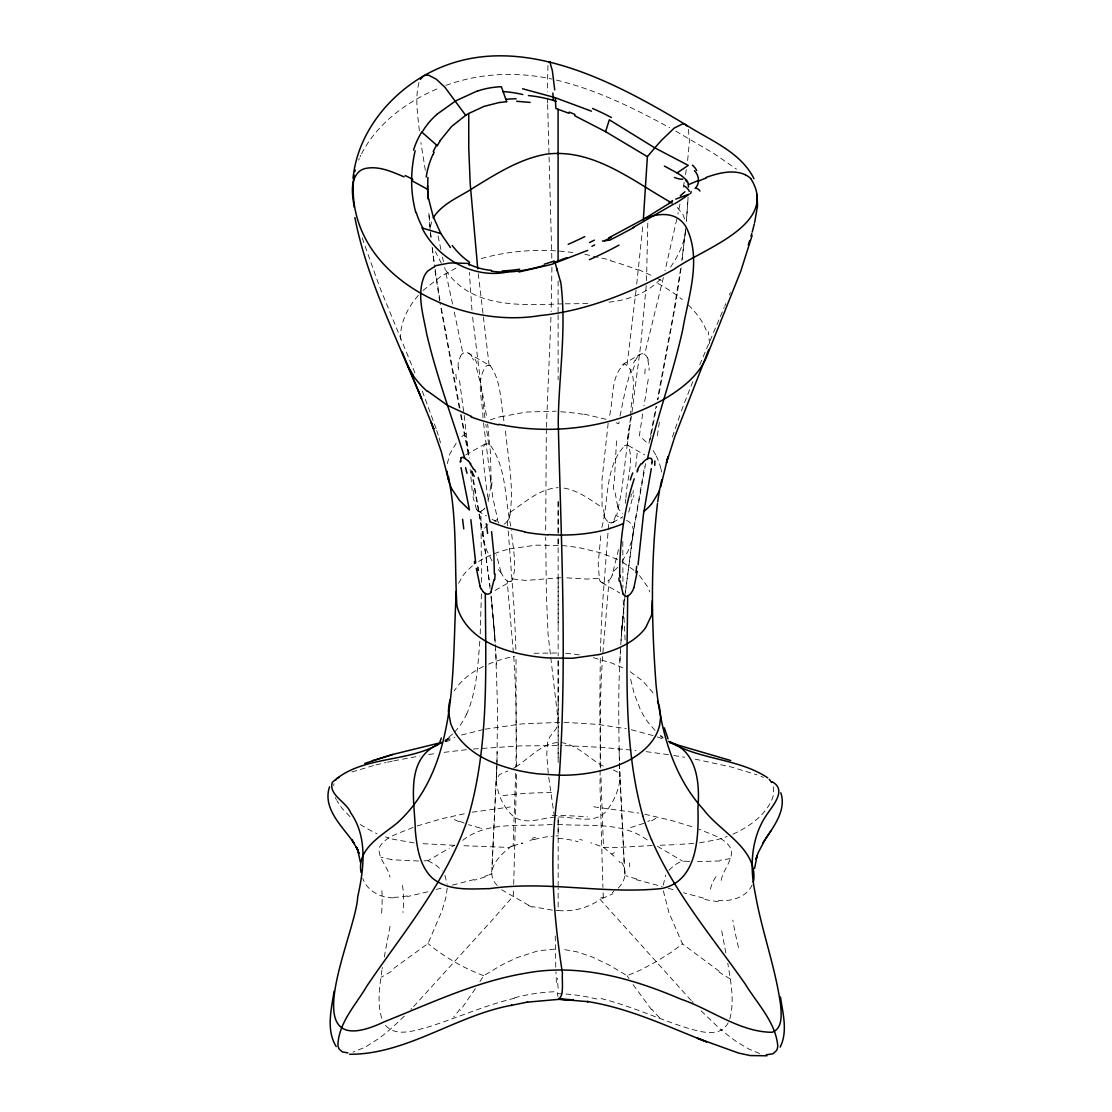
<?xml version="1.0" encoding="UTF-8"?>
<svg xmlns="http://www.w3.org/2000/svg" width="1112" height="1112" viewBox="0 0 1112 1112"><rect width="100%" height="100%" fill="white"/><g stroke="black" fill="none" stroke-linecap="round" stroke-linejoin="round"><path stroke-width="0.75" stroke-dasharray="5 3.75" d="M558.154 818.001L558.154 835.904L556.056 835.876M558.154 762.443L558.154 660.417M691.15 1000.452L600.16 899.469C587.873 907.976 573.097 911.923 558.154 910.533L558.154 887.946M558.154 886.445L558.168 816.959C574.987 816.806 597.2 825.924 608.514 808.174C614.088 800.445 617.897 791.438 619.592 782.07C619.301 741.815 617.674 701.408 619.912 661.126A1649.444 1346.771 0.1 0 1 620.413 651.104M481.51 582.299L480.926 511.186A7.534 4.184 -56.6 0 0 481.927 510.742M551.927 267.297L551.135 311.624M516.663 766.502L515.94 703.034A1697.802 980.228 -60 0 0 513.939 659.18L507.155 580.853A7.701 4.239 58.4 0 1 504.653 578.587L502.86 576.197M622.817 541.447L622.928 587.622M618.3 888.14A56.698 30.594 -7.6 0 0 624.833 876.145L619.467 763.332M481.399 593.933L480.189 634.632M516.607 774.438L513.661 886.083M649.13 367.85L649.06 370.31M496.897 764.917L497.578 708.4L495.618 649.297M513.716 768.183L515.843 766.919L516.163 752.657L516.024 655.774M491.156 480.009L490.42 452.348L487.681 424.033M497.259 885.458C483.637 872.155 498.829 855.392 510.088 847.469L460.271 845.579M546.339 428.704L545.672 532.509M600.299 658.123L599.757 708.678L600.73 769.754M709.539 343.636L708.316 331.668M496.897 764.069L492.088 866.317M496.939 762.332L497.231 751.921M515.676 773.354L513.091 845.912L511.77 846.538M546.381 427.23L550.982 316.795M491.712 872.169L496.855 766.529L496.452 779.679L499.469 774.577L507.906 770.936M513.466 891.087L513.271 896.119L495.604 916.177A303.979 175.501 -60 0 1 491.407 920.972L412.802 1007.458M687.967 199.701L686.424 221.246L688.092 197.13M619.912 661.126L620.607 647.768M646.531 280.585L647.796 222.372M447.232 888.057L445.856 897.648L442.187 910.311L427.981 943.546L390.993 970.387M663.169 885.263L665.74 875.061M479.814 641.179C477.84 665.782 476.728 691.275 466.637 714.196M646.225 285.631L640.679 345.234L631.672 414.526M490.892 485.624L487.973 502.221M624.471 599.285L621.344 634.896L625.236 593.641M642.708 226.945L636.259 288.439M685.756 228.391L681.739 262.891M630.685 416.013C630.059 400.362 640.345 373.59 624.68 363.888C609.723 375.675 614.088 401.599 608.82 418.459M630.518 417.556L621.622 491.184L616.673 515.912L622.011 518.275M635.647 466.97L637.218 452.848M616.521 440.908L614.241 482.969M633.284 490.517L632.923 493.742M624.833 596.018L633.353 531.063L644.612 466.275M685.353 231.824L681.851 260.583M636.064 290.079L627.126 364.583M625.43 592.001L632.992 535.331C634.479 529.507 632.436 522.626 626.445 520.346M600.772 535.831L598.2 563.534L599.312 578.157L587.205 579.074L566.244 577.823M547.952 65.469L547.326 91.823M648.24 379.317L644.001 405.908M687.633 160.573L689.412 141.419L688.467 129.381M626.014 497.648C626.334 480.606 634.368 461.883 628.308 445.509L627.307 445.175L631.421 416.222M608.153 423.269L601.981 479.842L602.078 507.489C589.429 499.177 576.628 489.197 561.046 487.709M625.264 503.277L625.82 499.038M601.856 527.463C608.931 500.984 604.539 467.221 624.43 445.995M685.715 230.545C684.019 244.668 677.375 257.762 669.09 269.146M632.255 498.871L628.6 512.715A10.425 5.796 62.5 0 1 627.418 514.091L626.807 514.383M680.655 268.729L673.038 315.933L657.317 399.903M681.142 267.909L675.596 303.993L657.97 399.653M619.078 421.851L618.772 423.797L616.131 422.741M686.299 169.636L685.395 175.154M381.972 969.97C379.706 986.4 376.62 1003.9 382.32 1019.968M509.921 514.328C514.272 486.125 507.892 457.546 505.307 429.454M642.68 413.928L639.386 435.695L647.073 442.812M447.316 463.607L449.873 453.904L456.42 442.771M382.18 968.719L382.389 967.468M618.439 549.675L612.573 573.611M390.034 926.338L384.224 957.237M620.037 416.013L625.389 389.839L631.088 369.406M430.483 226.695L431.942 220.607M645.641 463.662L631.922 540.307L627.891 551.399L621.566 562.45M684.144 182.368L683.046 188.373M648.963 443.229L656.024 406.589M650.145 440.06L651.132 435M651.451 433.319L656.664 406.38M679.96 204.108L677.903 213.99M333.614 785.489L334.045 783.682M676.833 219.022L664.976 270.925M647.49 357.855A7.575 5.532 81 0 0 645.266 354.964L644.612 354.492L663.725 276.096M459.464 359.009L460.368 356.521M721.16 880.356C723.106 869.765 732.516 861.049 731.515 849.971C725.983 837.503 710.22 834.445 698.975 829.093M419.002 82.441C414.623 98.718 418.001 115.898 419.488 132.356M729.792 1018.939C734.782 1000.675 730.695 981.493 727.776 963.214M672.468 436.905L680.891 412.288M495.118 590.458L511.325 581.089A10.411 5.713 53.4 0 0 512.382 579.727C517.428 565.035 512.507 546.214 511.381 530.452M681.406 410.898L684.005 403.934M684.547 402.53L693.012 381.096M512.799 579.005L525.92 580.436L560.851 577.67M729.389 294.986L730.417 292.512M699.754 364.805L724.218 307.412M724.746 306.161L725.788 303.673M358.648 160.1L359.329 158.488M633.59 363.082L634.896 360.441M360.038 156.889L360.788 155.291M458.617 583.327L462.731 576.016A86.166 49.706 0 0 1 473.281 565.257M752.101 885.013C746.333 897.523 731.098 901.651 718.366 900.47M361.567 153.72C377.83 122.431 408.132 100.733 440.157 87.584M728.179 1022.832C719.812 1038.566 698.864 1031.366 685.604 1027.53C656.817 1018.258 629.239 1005.304 599.743 998.242M479.925 981.562L483.664 975.697L501.206 965.272L516.246 957.932L537.986 950.843L556.723 948.911M475.366 988.651L460.326 1010.419M418.39 295.389C406.853 308.163 398.986 325.26 400.584 342.76M484.929 508.128L484.137 509.004M454.627 732.071L458.2 727.957A162.435 92.81 59.8 0 0 466.609 714.154M668.924 870.279C673.302 866.039 678.876 860.896 685.284 861.202M617.66 567.384L613.31 571.596M410.884 1009.46L411.843 1008.459M660.375 279.209C646.781 293.693 627.098 300.476 607.708 302.283M404.309 1016.132L394.412 1025.584A172.416 99.538 -60 0 1 390.076 1029.434A145.102 83.775 -60 0 1 378.525 1038.678L365.181 1047.157L352.879 1052.147M452.612 733.989L446.107 739.494M423.005 290.51L440.838 276.429L456.893 267.644M510.825 526.226C504.792 499.9 506.863 469.5 491.17 446.371C483.094 438.184 481.649 451.903 483.094 457.574C484.123 470.862 486.083 484.054 487.779 497.272M663.35 890.851L668.938 912.632L682.462 943.893L671.398 952.219L656.01 961.797L640.137 970.22L627.154 975.711L608.486 964.688L592.057 956.918L576.725 951.789L562.102 949.203M638.524 355.437L640.901 353.991A7.617 5.685 82.5 0 1 644.279 354.255L644.612 354.492M487.904 524.503L483.97 528.923L482.942 534.26L490.114 588.595M460.326 356.479A7.659 5.616 -78.9 0 1 462.884 353.366L464.149 352.726A7.714 5.657 -76.6 0 1 467.415 352.643L490.448 365.917C502.165 382.639 500.372 405.241 504.653 424.575M510.352 512.145C525.128 502.249 539.487 488.752 558.141 487.64M426.188 860.771L427.953 860.702L449.317 848.178M515.843 766.919C529.479 758.203 541.058 743.845 558.154 742.399M445.286 740.272L450.819 736.95L444.883 740.495M611.378 522.89L613.115 522.32A10.397 6.13 69.3 0 0 614.38 520.805M462.759 840.338C488.349 820.114 523.154 827.3 553.484 824.27M622.553 364.555L639.956 354.408M451.792 846.76L454.78 845.037M612.795 522.515L622.817 516.732M465.789 454.975L484.888 444.035M649.811 820.531L647.809 821.546M494.409 520.986L497.634 519.457L492.713 497.12L483.456 422.449M511.047 581.256L509.296 581.59A7.645 4.337 59.2 0 1 507.155 580.909M601.981 898.621L611.517 894.423A46.092 31.567 69.9 0 0 612.879 893.701M513.091 845.912L522.279 842.91M445.829 740.675L454.877 737.187M643.778 823.353L627.668 828.496M489.127 874.796L491.824 873.823M413.08 827.384C401.474 832.749 385.655 835.626 379.122 847.775C377.969 858.631 388.046 866.818 390.02 877.173M488.237 875.116L484.79 876.339M445.801 85.429C479.564 73.058 516.83 71.376 551.858 79.063M351.948 771.964L374.563 765.292M417.083 825.994L441.367 818.835L467.638 813.025M529.924 840.477L533.899 839.226M461.494 735.032L483.748 729.458M436.321 889.475L443.215 887.584M481.274 258.582C505.612 251.646 531.175 249.296 556.403 250.895M445.05 741.76L449.985 740.425L444.939 741.634M427.842 891.796L407.437 896.536M474.198 879.536L451.416 885.361M500.303 416.847L526.268 412.038L556.097 411.19M514.564 998.242C484.985 1005.262 457.227 1017.939 428.287 1026.988C414.651 1030.504 394.982 1037.913 384.585 1024.221M375.912 764.945L386.114 762.526M509.741 548.869L536.095 545.158L560.893 545.492A121.375 70.098 0 0 1 581.479 548.174L601.258 553.011L617.494 559.419M387.615 762.179L392.314 761.164M393.87 760.83L419.863 755.965M485.082 729.194L521.875 723.898L562.463 722.272M472.113 812.205L510.255 806.951M428.704 754.548L436.293 753.422M444.077 752.351L466.706 749.669M699.504 842.827L716.045 839.894A173.541 100.191 -60 0 0 720.409 838.726A144.713 83.553 -60 0 0 727.165 836.502M719.881 860.98L694.917 861.619M555.277 817.111C541.627 817.779 526.212 825.438 513.716 816.639C503.527 807.91 497.564 794.524 496.369 781.291M473.378 749.015L520.18 745.902L562.102 745.582M693.652 843.452L676.124 844.62M534.066 653.286L560.253 652.939M673.969 844.717L657.039 845.37M652.313 845.537L618.856 847.4A303.798 175.404 -60 0 1 614.644 847.441L603.496 847.33L590.708 842.687M425.674 860.785L423.95 860.855M587.734 303.576L564.076 303.826M418.529 861.008L391.688 859.743M562.575 303.84C521.18 305.397 468.875 308.719 444.23 267.7M557.529 824.27C588.512 826.981 623.359 820.67 649.311 841.576M563.965 722.3L597.756 724.398L626.278 728.694M565.118 745.638L601.05 747.333L636.008 750.475M393.092 897.843C380.387 897.968 367.307 890.74 362.748 878.494M558.154 910.533L556.083 910.436M454.28 845.328L420.225 843.535M689.76 861.411L685.854 861.23M552.386 910.172L532.662 906.669M559.392 251.076L572.875 252.466M593.738 806.784L638.747 813.067M414.192 842.938L393.398 839.31A178.698 103.444 60.6 0 1 388.95 838.087M646.155 751.656L669.09 754.756M673.803 755.493L684.644 757.258M561.046 742.51C578.282 744.901 589.666 759.718 604.761 766.835M584.801 254.287L611.072 260.208M584.147 414.137L606.513 419.391M695.028 759.107L731.974 767.183L757.063 774.842M644.724 814.22L670.897 820.295L695.014 827.662M631.324 729.75L654.342 735.908M703.548 898.107L683.685 892.797M556.473 80.106C596.463 89.808 633.729 108.045 669.66 127.713M593.335 657.637L611.767 663.058L624.958 668.785M481.565 828.398L480.829 828.218M480.023 828.009L468.527 824.687M636.092 879.62L662.099 886.5M579.741 839.407L582.521 840.213M668.229 888.252L675.151 890.281M759.663 1053.481L749.113 1049.158L738.479 1042.931A148.508 86.708 60.1 0 1 721.563 1030.032M483.664 975.697C463.593 968.066 444.55 957.223 427.981 943.546M657.414 736.95L663.211 739.132M613.282 769.935L617.799 772.214L619.857 776.468L619.62 767.794M464.135 823.088L458.519 820.739M482.969 417.806C482.83 400.959 475.255 380.665 486.111 366.14A7.881 5.338 -75.3 0 1 489.141 365.361L490.448 365.917M761.025 776.371L763.402 777.385M638.371 269.521L653.87 276.61M528.673 905.224L501.623 889.767M600.424 581.173A10.328 5.991 -48.2 0 0 601.648 582.48L603.385 583.049A7.826 4.601 -55 0 0 609.14 579.755L602.468 657.678A1697.51 980.047 60 0 0 600.494 701.324L600.021 786.754L602.926 887.459M427.953 860.702L436.265 865.317L442.173 870.835M656.831 278.097L662.488 281.239M675.762 131.105L714.029 153.595L736.491 169.135M657.373 846.274L682.434 861.049M628.308 445.509L644.626 454.891M477.743 510.964L486.361 515.94M492.116 519.262L497.856 522.584M601.953 582.674L619.926 593.057M660.528 736.38L663.252 737.993M630.212 671.731L642.653 680.891L652.577 692.262A120.235 69.444 -0.1 0 1 654.481 695.25M622.762 562.185L634.966 571.04M360.191 824.492L372.131 831.415A148.508 85.902 60.6 0 0 376.982 833.639M719.172 971.221L682.462 943.893M660.306 735.227L662.627 736.978M349.988 816.611L341.912 808.174L336.866 800.654M501.54 573.486L497.092 568.01M614.158 856.226L603.496 847.33L600.869 774.814M701.102 1010.808L717.059 1026.168A178.698 104.445 60.1 0 0 721.535 1030.115M655.093 730.445L648.727 723.203A188.957 109.101 -60 0 1 640.234 709.289L634.215 693.735L630.045 676.847M677.361 207.485L683.018 214.741L685.159 220.371M692.164 1001.523L693.165 1002.593M639.456 575.516L647.031 586.01A121.375 70.07 0 0 1 649.825 591.945M618.925 861.244L620.204 862.759M651.618 1009.807L632.881 984.328M628.322 977.462L629.017 978.518M627.154 975.711L627.988 976.975M653.147 450.471L656.288 455.795M491.963 560.837L486.75 550.426L483.664 540.474L470.932 468.541M441.436 263.363L435.431 251.66M604.65 517.441L606.679 520.402A7.645 4.462 60.5 0 0 608.82 522.098L602.343 606.387A1697.732 980.186 -60 0 0 600.452 651.674M472.558 358.217L473.503 360.093M476.506 509.574L472.975 496.716M336.31 799.584L335.351 797.471M444.925 875.283L447.191 884.207M647.545 357.828L648.324 359.982M414.929 372.937L379.748 287.299L361.942 237.217M422.31 391.09L436.182 428.829M501.012 572.138L496.452 554.916M617.688 506.419L614.561 489.739M476.395 367.641L481.788 389.089L486.764 417.389M436.696 430.358L438.628 436.46M439.101 437.989L440.894 444.091M557.918 996.449L557.265 992.627M452.57 304.062L444.703 267.492M454.294 312.097L462.898 353.407M442.493 257.08L443.438 261.57M440.894 249.547L437.697 234.229M773.34 786.865L773.702 792.564A18.195 10.508 -60 0 1 772.312 798.624C765.487 815.402 749.502 826.466 733.628 833.875A144.713 83.553 -60 0 1 732.043 834.584M459.895 408.118L441.005 306.495M461.188 414.804L469.514 458.033M459.256 407.882L439.865 302.255M460.563 414.623L468.722 456.712M725.858 953.012L721.368 928.84M471.961 471.113L482.942 534.26L490.044 586.149M425.34 170.317L420.878 142.544M661.084 469.347L661.515 472.044M439.921 300.17L435.056 268.673M435.056 271.092L439.601 300.615M488.738 444.494L485.874 424.409M431.039 237.607L430.483 233.742L430.9 237.134M484.929 417.737L472.489 316.016M463.648 411.51L459.117 377.677M487.959 498.69L488.349 501.498M464.19 415.443L468.847 455.586M432.304 248.129L434.333 263.794M548.73 777.288L554.054 814.526M489.141 365.389L478.271 273.649M432.151 247.323L434.639 267.7M491.073 596.824L494.965 638.079L491.115 595.949M548.23 773.104L546.756 754.548L547.438 743.038L549.703 737.061L556.389 728.36L558.057 719.812L548.091 634.632L546.409 595.587L545.7 537.193M472.183 490.614L470.181 469.5M430.469 231.741L431.192 238.329M507.28 520.958L508.059 529.256M508.226 530.924L513.98 606.596A1697.51 980.075 60 0 1 515.94 652.508M491.824 602.495L495.271 644.209M429.997 227.098L428.815 212.587L430.233 230.531M471.947 310.123L469.403 272.412M625.097 639.956L623.123 599.173M624.541 868.25L624.944 874.463M624.166 862.064L619.954 778.08M556.403 982.535L555.917 971.735M603.135 892.727L603.357 898.023M547.632 104.556L551.955 262.39M555.764 967.19L555.236 935.289M619.078 748.71L619.426 760.858M547.59 103.069L547.41 95.854M458.589 369.768L458.547 367.363M558.141 501.164L558.141 535.358M558.141 544.004L558.141 537.082L558.154 655.858M558.099 281.002L558.099 314.168M558.113 314.807L558.127 379.887M558.141 502.165L558.141 535.456M558.168 699.99L558.168 757.856M730.236 978.907A117.705 59.659 44.4 0 1 719.075 972.041M738.507 947.507A184.203 44.035 67.3 0 1 732.822 920.111M710.387 889.183A185.468 60.048 61.1 0 1 717.754 874.657M718.296 901.582A74.838 54.363 7.2 0 1 703.229 898.982M730.153 858.52A111.047 80.37 -51.8 0 1 720.034 860.229M657.887 283.449A160.35 81.037 5.5 0 1 682.309 299.642M688.3 304.98A160.35 81.037 5.5 0 1 706.787 331.71M610.558 260.82A165.062 86.055 4.7 0 1 637.69 270.021M656.122 455.823A131.299 75.866 0.8 0 1 661.014 469.347M657.373 435.737A450.374 148.466 -71.9 0 1 659.75 419.919M483.428 666.449A100.469 57.796 -0.2 0 0 477.409 669.577A100.386 57.754 -0.2 0 0 454.266 690.941M488.543 664.142A100.469 57.796 -0.2 0 1 514.564 656.275M558.113 988.248A71.446 9.897 -86.7 0 1 557.515 978.226M514.453 997.784A186.788 186.774 -0.1 0 1 557.237 991.64M557.237 993.614A183.41 181.492 8.1 0 1 599.354 999.674M636.384 878.883A146.659 117.08 1.4 0 1 625.834 875.7M388.936 838.003A148.508 85.902 60.6 0 1 385.433 836.905M552.08 815.374A185.468 65.344 0 0 1 587.539 816.847M502.971 795.608A184.203 87.612 1.4 0 1 551.969 792.634M459.895 1009.196A108.476 55.892 -73.9 0 1 453.599 1017.021M659.652 1017.8A114.369 72.183 77.7 0 1 651.868 1009.279M560.684 411.774A131.299 74.518 0 0 1 583.981 414.442M627.502 438.851A450.374 324.44 -47.9 0 1 630.143 422.157M407.242 895.897A71.446 62.911 9.7 0 1 393.064 897.356M402.419 885.374A186.788 61.229 -60.6 0 1 402.947 912.493M381.861 890.684A183.41 51.166 -68 0 1 381.541 913.814M485.082 876.923A146.84 122.153 1.3 0 1 474.435 880.134M565.619 653.272A120.235 69.583 0 0 1 581.645 655.246M391.243 971.415A108.476 66.47 -44.9 0 1 381.138 977.226M391.66 859.465A114.369 85.971 67.7 0 1 380.902 857.157M655.927 818.293A111.047 44.702 -66.2 0 1 649.491 821.865M458.881 821.643A117.705 43.674 56 0 1 450.972 817.681M478.647 561.49A86.166 49.706 0 0 1 509.657 548.925M635.244 360.747A25.506 19.099 77.1 0 1 638.635 355.604M632.784 370.449A89.419 69.875 70.5 0 1 635.049 364.152M645.155 368.934A83.386 47.385 84.3 0 1 644.473 377.315M647.893 360.093A22.476 14.956 81 0 1 648.505 367.683M631.324 494.02A143.545 55.544 78.8 0 1 630.949 497.022M633.896 495.076A169.802 66.984 78.4 0 1 633.631 497.189M613.713 489.6A150.801 118.331 42.1 0 1 613.463 482.789M617.549 506.419A10.425 6.575 57.7 0 0 618.828 509.24L620.691 511.645A7.687 4.295 57.8 0 0 622.803 513.619M474.963 358.981A81.51 65.177 -61.6 0 1 478.132 366.585M468.791 353.046A21.92 16.527 -70.1 0 1 472.739 358.05M458.158 367.488A24.381 16.986 -77.2 0 1 458.853 358.884M456.393 379.136A86.569 55.197 -78.6 0 1 455.656 370.88M461.897 436.668A94.089 54.988 0.5 0 1 466.275 432.915M473.907 495.493A152.733 63.384 -76.8 0 1 473.184 489.405M480.857 511.534A9.174 5.129 -63.9 0 1 476.77 509.282M491.949 482.094A143.684 111.631 -42.7 0 1 491.796 485.457M490.656 480.12A170.414 131.411 -43.7 0 1 490.573 482.386M484.109 508.962A7.645 4.212 -56.3 0 1 481.927 510.686M490.295 419.919A94.576 55.1 0.6 0 1 500.205 416.722M624.457 445.856A7.881 3.656 -49.4 0 1 627.376 445.078M558.154 660.528A1646.052 1.307 -90 0 1 558.168 699.74M558.154 578.004A1649.444 1.501 90 0 1 558.154 625.681M493.339 618.425A1646.052 1344.005 -0.1 0 1 496.411 664.337M600.258 581.326A38.517 22.587 -46.9 0 1 598.979 578.407M615.853 515.051A42.617 24.214 71.8 0 1 613.893 520.152M621.58 862.384A54.446 29.899 -5.6 0 1 624.861 874.463M558.057 838.351A54.446 29.941 4.1 0 1 577.948 841.673M629.378 863.009A51.583 15.026 28.8 0 1 629.489 866.818M600.73 898.023A34.931 13.983 -43.5 0 1 602.621 897.217M613.824 891.087A52.333 35.945 68.7 0 1 612.295 892.797M534.191 839.588A56.698 36.918 2.7 0 1 552.4 836.307M535.497 837.364A52.333 3.642 -16.1 0 1 532.175 838.253M522.904 843.243A46.092 10.592 -25.8 0 1 521.458 843.66M509.949 846.955A34.931 25.048 -86.2 0 1 511.673 846.093M614.144 852.362A51.583 9.688 22.5 0 1 611.85 854.002M532.481 907.17A49.665 45.717 -69.9 0 1 528.534 905.515M502.999 576.141A10.411 4.851 58.5 0 1 501.72 573.5M604.539 514.578A42.617 28.147 62.2 0 1 603.093 507.697M611.391 522.918A7.701 4.573 62.1 0 1 608.82 522.237M604.775 517.372A10.397 6.783 62.1 0 1 603.663 514.592M498.871 523.099A38.517 21.879 -69.9 0 1 497.245 519.929M510.088 514.328A34.764 22.045 -64.9 0 1 509.671 516.037M509.824 516.024A9.869 6.463 -64.3 0 1 507.503 521.194M507.35 521.042A7.826 4.504 -64.3 0 1 504.07 524.127M612.267 575.154A9.869 5.574 -55.5 0 1 609.404 580.061M612.768 573.583A34.764 18.223 -55.3 0 1 612.142 575.168M621.719 630.81L620.816 644.404A1649.444 1346.771 0.1 0 1 622.97 615.228L621.719 630.81"/><path stroke-width="1.5" d="M415.832 212.531C410.3 192.487 410.439 170.984 415.151 150.787M499.83 102.36L484.026 106.391L468.736 113.48L468.764 148.424L470.223 184.022L477.757 268.868M694.416 170.636C699.128 175.279 700.226 183.577 695.097 188.359M494.367 573.736L493.853 554.068L491.587 531.619M688.509 187.038L687.869 181.937M753.95 178.643C740.411 151.566 709.651 140.223 685.631 124.655A12.635 7.297 -60 0 0 682.615 123.918L674.261 128.061L661.404 140.404A189.179 109.226 -60 0 0 656.747 145.63L647.379 156.653L643.32 220.065M651.827 464.024L651.882 462.161M427.884 177.378L427.661 189.374A121.375 104.597 5.2 0 0 428.523 199.187M661.779 479.814L659.194 491.504L651.521 504.153M494.048 579.588L490.892 592.223M638.052 564.813L643.514 514.008L651.298 468.625M456.309 591.223C451.708 667.992 459.451 765.473 397.804 822.491C382.472 835.348 356.549 848.414 361.039 872.42M657.484 503.541C650.506 563.659 651.493 624.569 656.066 684.839C660.486 729.416 672.482 775.801 703.548 809.578C720.089 831.832 757.105 848.247 753.714 880.287M637.287 571.332L633.868 587.831M353.046 178.17C357.369 134.983 386.712 97.397 423.505 75.963L424.562 75.477A17.82 10.286 60 0 1 428.829 75.338L436.224 79.147L444.953 87.32L465.678 115.342L468.736 113.48M657.692 501.901L659.458 490.42M754.589 868.43L757.05 855.865L755.91 859.298L758.245 852.57L765.153 839.518M334.059 991.251C331.376 1009.223 325.913 1029.99 336.199 1046.559M354.033 175.015C342.19 272.329 455.461 329.819 539.834 315.586C587.386 310.873 632.186 292.081 673.803 269.438C701.589 249.13 780.11 224.763 750.725 178.518M659.569 725.747L660.681 716.767L659.513 707.524A120.235 69.444 -0.1 0 0 657.498 701.352M754.631 222.608L757.522 205.873L757.105 194.405M708.775 349.557L674.914 436.335L666.463 462.87L668.006 456.601L660.667 486.945M754.339 223.901L752.226 231.991M354.811 171.637L355.256 169.955M753.283 881.899L753.505 881.093M751.017 236.217L751.823 233.409M752.115 235.508L740.745 271.272L706.398 357.327C698.322 376.148 681.169 389.103 664.017 399.222C614.422 427.077 554.54 436.043 498.899 424.297M329.555 786.809C322.007 809.049 343.344 827.203 354.492 843.786L351.892 839.852L358.147 850.666L356.257 846.844L358.995 853.516L357.633 849.749L360.483 862.523M748.293 244.932L749.697 240.526M647.379 156.653L605.581 131.661L609.32 119.804L654.801 147.868L688.245 165.368L677.069 172.944L664.364 166.049M634.229 478.772C623.874 509.935 619.523 542.99 619.69 575.766M439.462 743.15L441.325 738.02M433.11 154.651L434.097 152.177M780.165 1047.115C788.033 1031.505 782.792 1013.227 780.457 996.991M637.009 471.988L637.927 470.126M420.364 79.327L423.505 75.963C509.894 26.118 609.71 78.924 685.631 124.655L686.98 126.004M433.207 217.869C442.784 202.676 460.91 196.504 475.158 186.746C497.37 173.194 520.124 158.794 546.173 154.179C593.599 148.118 633.159 181.312 672.121 203.121M762.749 843.174C772.02 828.509 786.976 811.412 780.819 792.773M440.13 140.612L451.528 126.546L465.678 115.342M335.615 780.263L336.158 779.456M765.584 838.768L770.977 830.831M641.888 463.815L643.028 462.467M771.77 781.611C787.518 789.478 772.826 805.547 766.78 814.637C751.184 837.308 749.516 866.304 755.076 892.547C761.539 930.605 775.467 967.051 780.652 1005.345C781.333 1014.45 782.904 1028.614 772.02 1032.297C739.216 1031.992 711.18 1009.362 680.808 999.132C632.506 978.407 579.116 963.228 526.31 973.083C476.714 981.243 431.081 1003.107 384.78 1021.567C289.454 1067.034 356.243 933.76 357.689 896.828C363.902 869.236 367.947 837.336 350.683 812.733C346.596 802.03 328.262 794.899 332.307 782.361C361.775 755.006 407.729 763.388 441.13 742.774M684.881 191.778L680.28 195.781M436.71 114.439L455.795 100.831L477.409 90.934M461.091 457.699L461.897 457.352A7.575 2.669 46.2 0 1 464.093 457.81M558.655 998.645C564.423 996.699 561.699 979.338 562.436 973.125C552.872 912.34 548.702 850.833 558.321 789.576C567.829 667.13 561.087 544.296 558.224 421.809C558.836 377.177 566.133 332.418 561.407 287.827M671.954 201.731L644.571 218.619L608.639 237.912M673.552 204.177L632.839 227.682M336.741 778.664L339.021 777.385M647.434 458.895C656.428 419.724 673.427 372.214 682.754 329.513C688.342 296.376 702.409 258.262 685.687 226.236A17.82 10.286 60 0 0 681.434 221.177C671.537 211.627 655.955 213.879 644.654 218.591M437.947 744.442C404.407 759.774 414.804 801.391 415.318 830.497C416.889 847.205 419.488 865.789 432.22 877.98C448.039 891.351 470.473 888.877 489.739 888.627C546.937 880.287 604.358 894.521 661.334 888.571C697.266 881.719 698.836 837.614 697.933 808.382C699.921 783.029 697.307 750.503 668.548 741.426M594.739 244.932L591.904 246.322M587.664 250.395L551.469 264.434L518.845 271.995M698.558 180.408L688.578 184.606M675.707 199.131L688.064 194.53M566.87 257.623L557.849 261.07M706.148 177.378C718.463 173.124 732.697 169.191 745.262 174.695M557.348 261.25L556.361 261.598M364.75 763.402L392.8 754.45L441.575 742.441M555.861 261.779L554.123 262.376M392.8 754.45L372.367 760.719M543.824 265.615C526.866 270.341 509.018 273.747 491.407 271.189M610.196 528.478C590.111 534.413 568.927 535.928 548.091 534.58M602.468 241.054L608.889 240.234M349.543 1054.287C406.95 1054.537 456.17 1015.186 511.965 1005.22L511.103 1005.415L527.588 1002.065M598.812 654.579L572.458 658.276L547.66 657.943A121.375 70.056 0 0 1 527.074 655.288C502.068 650.645 474.657 640.887 461.522 617.424A121.375 70.07 0 0 1 456.893 605.54C454.544 565.813 456.962 525.503 450.082 486.013M507.419 271.995C473.337 279.181 437.461 258.387 422.004 227.946L440.838 233.562L450.416 247.517M766.905 1055.788L750.197 1055.566L738.577 1053.064L697.405 1038.219L706.579 1041.874C667.492 1026.515 629.017 1008.028 587.164 1001.481L588.276 1001.676L559.67 999.285L527.171 1002.162M347.903 1052.883L342.482 1051.966L339.41 1049.367A17.681 10.203 -60 0 1 337.923 1045.085C338.646 1022.581 356.035 1004.664 366.793 986.149C399.5 937.833 437.586 892.338 460.479 838.128A171.276 98.885 -60 0 0 469.111 814.373C489.266 742.663 485.652 667.228 485.318 593.474A7.631 4.67 63.2 0 1 483.164 591.737M516.607 101.275L530.104 102.415M559.155 999.271L573.167 999.813L559.67 999.285M766.237 1054.76L772.909 1053.828L776.523 1050.534A17.486 10.203 59.9 0 0 777.761 1045.864C775.648 1022.109 757.119 1003.58 745.235 984.05C712.333 937.068 674.428 892.686 651.507 839.56M524.697 531.758L506.641 527.658L490.072 521.903L484.749 497.842L478.188 477.493M522.584 88.765L554.429 97.425L591.417 111.158M669.549 742.621L730.737 760.525M569.01 113.313L555.875 108.489L555.291 97.703M471.599 416.5L447.483 405.366L427.689 391.16M574.64 115.704L605.581 131.661M404.115 176.905C391.952 171.693 378.511 165.535 365 168.565A18.112 14.317 14.9 0 0 359.496 171.248C349.404 180.2 352.49 195.726 354.255 207.36M411.704 180.603L427.661 189.374M464.163 457.935L465.177 458.505M670.049 742.024C700.212 760.08 738.493 758.273 767.725 777.858M677.069 172.944L681.322 175.571M681.725 175.835L687.035 180.603M422.185 132.439L437.211 145.63M554.262 262.474L554.957 263.322M651.076 458.742L650.02 458.144A7.687 2.752 -46.2 0 0 647.379 459.02M468.513 461.174L470.876 463.885M483.192 591.695L481.162 588.721M769.24 779.331L770.533 780.874M549.814 61.855L552.358 70.668L554.721 89.947M412.886 374.633L407.52 365.778L403.6 356.66C384.446 311.443 364.236 266.046 354.881 217.563M771.102 781.68L771.617 782.5M452.556 490.114L459.562 500.483L469.459 510.005L461.021 467.596M440.838 233.562L433.138 216.465L428.718 199.173M474.463 469.486L475.741 471.974M623.137 594.239L619.94 580.659M555.541 264.322L560.434 281.405M407.52 365.778L421.643 398.763L402.21 352.045M418.265 390.729L433.875 429.093L430.914 421.823L441.242 451.528L448.372 479.355M506.655 101.539L501.359 86.736A106.557 85.985 46.4 0 0 477.493 91.087M664.337 727.86L668.062 738.854M479.981 585.927L476.353 568.357M464.83 458.297C451.833 416.847 436.529 376.051 426.633 333.697C423.311 314.877 416.249 293.79 424.631 275.345A12.635 7.297 -60 0 1 427.647 271.12L435.987 265.615L448.859 263.113A189.179 109.226 -60 0 1 453.515 262.96L469.055 263.474L469.111 265.24M642.805 815.902C622.942 744.428 627.196 669.341 627.654 595.893A7.534 4.518 -63.7 0 0 628.614 595.434A7.701 4.518 -63 0 0 631.046 593.127L632.7 590.639A10.425 5.351 -62.8 0 0 633.715 587.845M448.497 476.506L449.846 484.415M470.876 519.665L475.7 562.95M652.244 600.855L651.688 614.908L645.822 627.432A86.166 49.776 0 0 1 598.84 654.579M447.066 471.321L447.761 476.659A131.299 75.727 -0.8 0 0 452.389 490.142M460.271 462.161L460.229 460.854M448.372 711.096L450.624 723.314A119.192 68.791 0.1 0 0 459.075 738.285C472.211 754.812 492.394 763.736 512.326 769.059A119.192 68.68 0 0 0 538.291 773.869L559.433 775.217A100.386 58.171 0.2 0 0 631.838 758.731M428.009 198.77L427.55 185.607M558.085 109.226L558.099 261.084M519.651 269.201A119.443 68.04 -24.2 0 1 502.221 270.939M557.209 270.855A149.342 4.893 74.1 0 1 556.792 268.562M619.009 245.099A109.893 31.178 -24.9 0 1 589.346 259.694M633.854 227.446A106.557 12.274 -25.5 0 1 609.515 240.275M592.557 108.476A119.443 61.772 23.1 0 1 611.364 117.538M552.845 93.06A149.342 40.254 -86.4 0 1 553.345 100.553M502.624 91.559A109.893 79.703 36 0 1 522.835 94.534M554.29 260.986A121.375 56.809 -27.6 0 1 544.185 264.211M498.523 424.881A165.062 103.666 -5.1 0 1 471.113 416.986M682.81 179.171A102.846 11.773 34.7 0 1 674.511 177.489M659.458 725.733A100.469 58.213 0.2 0 1 631.769 758.69M528.436 95.549A116.065 81.343 33 0 1 556.32 101.317M642.944 462.397A7.756 3.002 -46.8 0 1 646.558 459.298M560.462 280.988A18.112 2.057 83.5 0 1 561.49 287.688M745.235 174.737A18.112 14.859 16 0 1 750.683 178.559M698.85 180.95A149.342 134.872 25.5 0 1 706.426 177.962M548.021 534.914A131.299 77.076 0 0 1 524.53 532.078M486.319 523.696A457.393 312.625 -43.8 0 1 487.584 533.412M548.841 61.841A18.112 2.599 86 0 1 549.828 61.994M422.699 227.696A119.443 97.717 -3.2 0 1 416.235 212.448M405.143 175.557A149.342 99.51 14.4 0 1 412.83 179.352M413.511 150.176A109.893 91.712 29.4 0 1 421.698 132.147M422.046 132.328A106.557 86.333 46.3 0 1 436.78 114.522M427.23 391.368A165.062 104.25 -4.8 0 1 412.538 374.744M651.437 839.574A162.435 93.464 59.5 0 1 642.736 815.902M448.581 711.096A100.386 57.754 -0.2 0 1 450.36 699.309M683.949 185.76A116.079 26.215 -4 0 1 689.301 191.403M462.564 519.262A457.393 185.732 -75.1 0 1 463.746 528.867M695.862 188.109A109.893 19.154 -15.9 0 1 699.921 191.069M689.259 194.044A106.557 11.926 -25.2 0 1 674.762 203.76M692.415 165.16A119.443 32.095 1.9 0 1 696.696 170.622M491.56 270.383A98.148 78.702 -67.8 0 1 468.764 264.086M469.639 262.251A98.148 78.271 -80.9 0 1 452.181 245.446M485.318 593.405A7.687 4.643 61.7 0 0 487.876 594.155L489.641 593.613A10.425 6.269 55.2 0 0 490.934 592.265M465.219 458.644A7.631 2.585 44.7 0 1 468.458 461.23M470.084 463.912A25.312 10.05 44.9 0 1 473.517 469.208M471.641 471.127A88.807 41.255 41.8 0 1 474.212 476.395M467.054 473.267A82.802 22.727 58.5 0 1 465.608 467.679M460.993 461.494A22.309 7.562 51.8 0 1 461.188 457.796M481.037 588.79A10.425 5.713 61.8 0 1 479.842 585.913M478.299 570.345A143.809 43.785 71.2 0 1 477.882 567.189M474.615 563.687A170.261 53.418 70.8 0 1 474.365 561.477M495.062 573.959A151.135 104.876 36 0 1 494.673 579.825M623.373 523.557A94.089 53.737 -0.6 0 1 610.085 528.353M630.323 479.981A83.65 44.702 -39.3 0 1 632.742 472.892M637.204 470.348A22.824 10.494 -44.7 0 1 641.082 463.704M651.271 458.519A24.158 9.021 -49.6 0 1 652.313 461.8M654.815 460.952A87.431 30.26 -54.5 0 1 654.76 465.33M651.41 504.125A94.576 53.974 -0.5 0 1 643.723 511.562M627.571 596.296A9.174 5.477 -63.3 0 1 623.332 594.03M619.162 580.964A145.13 99.149 -38.8 0 1 618.939 578.073M620.246 577.587A172.346 116.941 -39.8 0 1 620.19 575.585M636.689 566.3A151.149 46.773 -71.3 0 1 635.897 572.722M672.593 200.563A112.326 9.104 -27.9 0 1 668.687 203.176M691.15 191.514A113.591 15.902 -21.9 0 1 690.552 193.557M685.882 180.672A124.099 27.411 -0.7 0 1 687.021 181.979M594.364 240.15A111.645 7.103 -26.2 0 1 589.582 242.527M611.239 237.384A110.755 7.423 -26.2 0 1 604.455 240.845M584.773 236.634A116.273 23.102 -25.4 0 1 568.19 244.362M569.247 112.09A124.099 69.792 27.3 0 1 574.987 114.508M506.043 99.371A113.591 93.172 50.3 0 1 516.121 98.773M499.886 102.526A112.326 92.157 50.2 0 1 506.711 101.734M437.35 145.728A110.755 88.779 52.2 0 1 440.241 140.71M433.221 151.663A111.645 91.365 43.9 0 1 436.557 145.185M426.188 177.03A116.273 98.843 18.3 0 1 432.915 154.568"/></g></svg>
